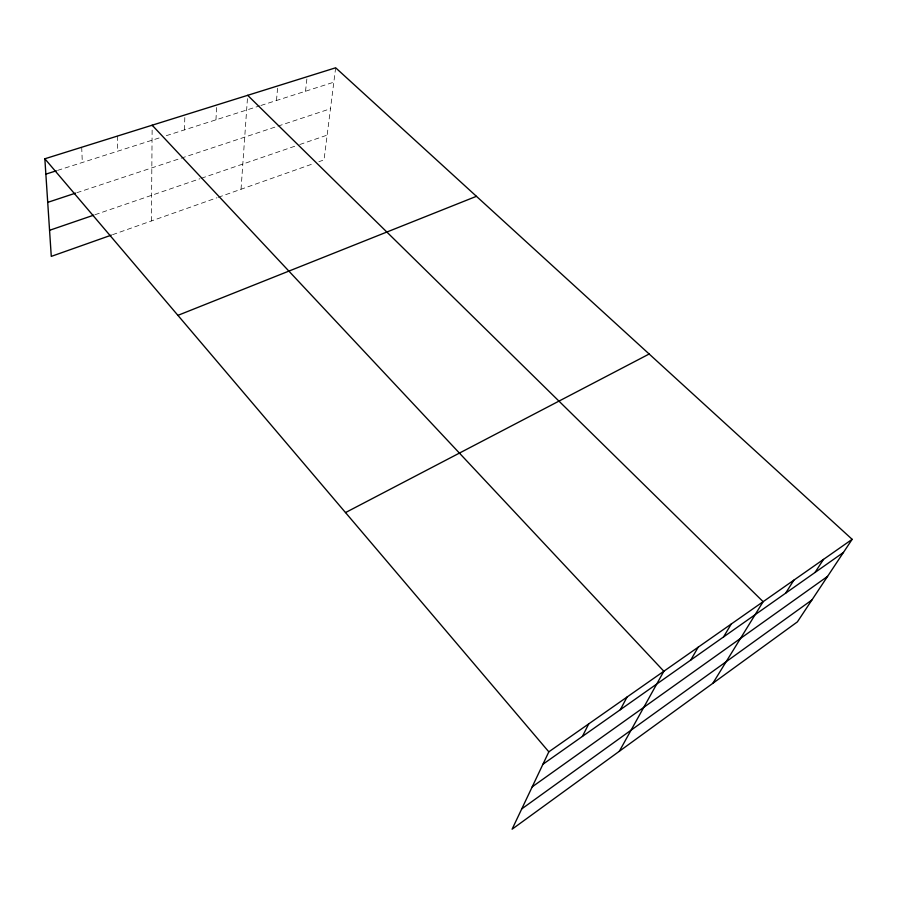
<?xml version="1.0" encoding="UTF-8"?>
<svg xmlns="http://www.w3.org/2000/svg" width="897" height="897" viewBox="0 0 897 897"><rect width="100%" height="100%" fill="white"/><g stroke="black" fill="none" stroke-linecap="round" stroke-linejoin="round"><path stroke-width="0.67" stroke-dasharray="4.49 3.36" d="M151.414 220.954L152.154 126.567M184.446 129.886L184.894 114.962M215.964 119.828L216.715 105.005M241.035 189.245L247.673 95.317M276.478 100.498L277.79 85.899M305.529 91.225L307.11 76.727M335.657 67.791L324.019 159.879L318.883 161.707M112.551 234.7L216.996 197.755M218.263 197.306L313.748 163.523M95.026 214.719L200.009 178.727M201.332 178.268L295.92 145.841M299.755 144.529L327.147 135.133M76.828 192.72L276.657 126.555M277.947 126.129L330.488 108.728M57.576 170.396L159.823 137.746M166.304 135.682L259.603 105.891M260.904 105.476L333.841 82.188M81.705 147.254L82.311 162.492M117.462 136.064L117.698 151.201"/><path stroke-width="1.35" d="M852.15 539.321L548.829 751.832L512.097 829.209L797.399 621.868L852.15 539.321L335.657 67.791L44.85 158.78L51.275 256.385L111.262 235.16M582.4 736.437L588.746 723.857M620.309 709.718L627.059 697.025M619.334 751.271L663.847 671.248L152.165 125.199M690.746 660.069L698.191 647.186M723.52 636.971L731.257 624.02M712.823 683.335L763.134 601.685L247.673 95.317M785.604 593.209L793.867 580.157M815.025 572.465L823.513 559.38M521.74 808.903L811.908 599.981M532.201 786.848L827.561 576.401M542.92 764.255L843.46 552.429M345.513 512.579L649.17 354.012M177.909 315.363L476.43 196.32M49.559 230.305L93.714 215.168M47.72 202.363L75.505 193.158M45.859 174.141L56.276 170.811M44.85 158.78L548.829 751.832"/></g></svg>
